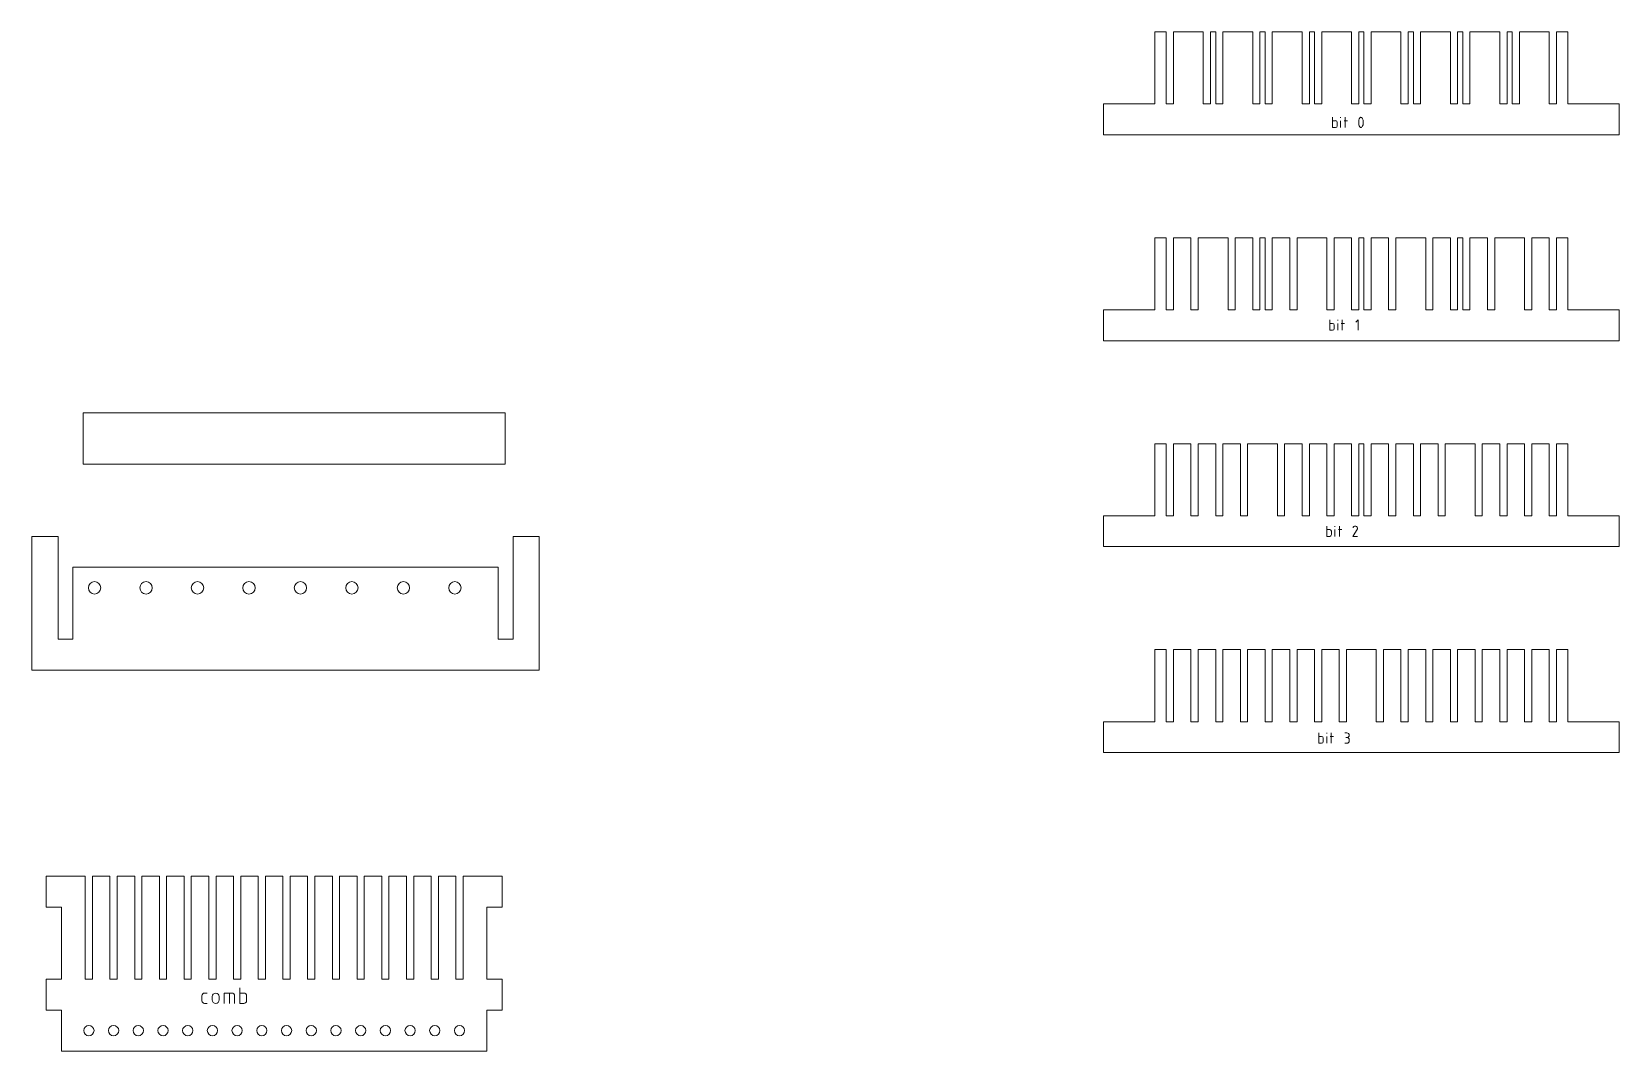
# Model space of a CAD drawing. Header units: millimetres. Extents: x -50 to 258, y 6 to 204.
import ezdxf

# ---------------------------------------------------------------- set-up
doc = ezdxf.new("R2010")
doc.units = ezdxf.units.MM
doc.layers.add('cut', color=7, linetype='CONTINUOUS', lineweight=0, true_color=0x000000)
doc.layers.add('etch', color=3, linetype='CONTINUOUS', lineweight=0, true_color=0x00ff00)

msp = doc.modelspace()

# ---------------------------------------------------------------- linework, layer by layer
at = {"layer": 'cut'}
for p, q in [((168.2, 204), (168.2, 190)), ((168.2, 204), (170.4, 204)), ((170.4, 204), (170.4, 190)), ((171.8, 190), (171.8, 204)), ((171.8, 204), (177.6, 204)), ((177.6, 204), (177.6, 190)), ((179, 190), (179, 204)), ((179, 204), (180, 204)), ((180, 204), (180, 190)), ((181.4, 190), (181.4, 204)), ((181.4, 204), (187.2, 204)), ((187.2, 204), (187.2, 190)), ((188.6, 190), (188.6, 204)), ((188.6, 204), (189.6, 204)), ((189.6, 204), (189.6, 190)), ((191, 190), (191, 204)), ((191, 204), (196.8, 204)), ((196.8, 204), (196.8, 190)), ((198.2, 190), (198.2, 204)), ((198.2, 204), (199.2, 204)), ((199.2, 204), (199.2, 190)), ((200.6, 190), (200.6, 204)), ((200.6, 204), (206.4, 204)), ((206.4, 204), (206.4, 190)), ((207.8, 190), (207.8, 204)), ((207.8, 204), (208.8, 204)), ((208.8, 204), (208.8, 190)), ((210.2, 190), (210.2, 204)), ((210.2, 204), (216, 204)), ((216, 204), (216, 190)), ((217.4, 190), (217.4, 204)), ((217.4, 204), (218.4, 204)), ((218.4, 204), (218.4, 190)), ((219.8, 190), (219.8, 204)), ((219.8, 204), (225.6, 204)), ((225.6, 204), (225.6, 190)), ((227, 190), (227, 204)), ((227, 204), (228, 204)), ((228, 204), (228, 190)), ((229.4, 190), (229.4, 204)), ((229.4, 204), (235.2, 204)), ((235.2, 204), (235.2, 190)), ((236.6, 190), (236.6, 204)), ((236.6, 204), (237.6, 204)), ((237.6, 204), (237.6, 190)), ((239, 190), (239, 204)), ((239, 204), (244.8, 204)), ((244.8, 204), (244.8, 190)), ((246.2, 190), (246.2, 204)), ((246.2, 204), (248.4, 204)), ((248.4, 190), (248.4, 204)), ((168.2, 190), (158.2, 190)), ((158.2, 190), (158.2, 184)), ((170.4, 190), (171.8, 190)), ((177.6, 190), (179, 190)), ((180, 190), (181.4, 190)), ((187.2, 190), (188.6, 190)), ((189.6, 190), (191, 190)), ((196.8, 190), (198.2, 190)), ((199.2, 190), (200.6, 190)), ((206.4, 190), (207.8, 190)), ((208.8, 190), (210.2, 190)), ((216, 190), (217.4, 190)), ((218.4, 190), (219.8, 190)), ((225.6, 190), (227, 190)), ((228, 190), (229.4, 190)), ((235.2, 190), (236.6, 190)), ((237.6, 190), (239, 190)), ((244.8, 190), (246.2, 190)), ((258.4, 190), (248.4, 190)), ((258.4, 184), (258.4, 190)), ((158.2, 184), (258.4, 184)), ((168.2, 164), (168.2, 150)), ((168.2, 164), (170.4, 164)), ((170.4, 164), (170.4, 150)), ((171.8, 150), (171.8, 164)), ((171.8, 164), (175.2, 164)), ((175.2, 164), (175.2, 150)), ((176.6, 150), (176.6, 164)), ((176.6, 164), (182.4, 164)), ((182.4, 164), (182.4, 150)), ((183.8, 150), (183.8, 164)), ((183.8, 164), (187.2, 164)), ((187.2, 164), (187.2, 150)), ((188.6, 150), (188.6, 164)), ((188.6, 164), (189.6, 164)), ((189.6, 164), (189.6, 150)), ((191, 150), (191, 164)), ((191, 164), (194.4, 164)), ((194.4, 164), (194.4, 150)), ((195.8, 150), (195.8, 164)), ((195.8, 164), (201.6, 164)), ((201.6, 164), (201.6, 150)), ((203, 150), (203, 164)), ((203, 164), (206.4, 164)), ((206.4, 164), (206.4, 150)), ((207.8, 150), (207.8, 164)), ((207.8, 164), (208.8, 164)), ((208.8, 164), (208.8, 150)), ((210.2, 150), (210.2, 164)), ((210.2, 164), (213.6, 164)), ((213.6, 164), (213.6, 150)), ((215, 150), (215, 164)), ((215, 164), (220.8, 164)), ((220.8, 164), (220.8, 150)), ((222.2, 150), (222.2, 164)), ((222.2, 164), (225.6, 164)), ((225.6, 164), (225.6, 150)), ((227, 150), (227, 164)), ((227, 164), (228, 164)), ((228, 164), (228, 150)), ((229.4, 150), (229.4, 164)), ((229.4, 164), (232.8, 164)), ((232.8, 164), (232.8, 150)), ((234.2, 150), (234.2, 164)), ((234.2, 164), (240, 164)), ((240, 164), (240, 150)), ((241.4, 150), (241.4, 164)), ((241.4, 164), (244.8, 164)), ((244.8, 164), (244.8, 150)), ((246.2, 150), (246.2, 164)), ((246.2, 164), (248.4, 164)), ((248.4, 150), (248.4, 164)), ((168.2, 150), (158.2, 150)), ((158.2, 150), (158.2, 144)), ((170.4, 150), (171.8, 150)), ((175.2, 150), (176.6, 150)), ((182.4, 150), (183.8, 150)), ((187.2, 150), (188.6, 150)), ((189.6, 150), (191, 150)), ((194.4, 150), (195.8, 150)), ((201.6, 150), (203, 150)), ((206.4, 150), (207.8, 150)), ((208.8, 150), (210.2, 150)), ((213.6, 150), (215, 150)), ((220.8, 150), (222.2, 150)), ((225.6, 150), (227, 150)), ((228, 150), (229.4, 150)), ((232.8, 150), (234.2, 150)), ((240, 150), (241.4, 150)), ((244.8, 150), (246.2, 150)), ((258.4, 150), (248.4, 150)), ((258.4, 144), (258.4, 150)), ((158.2, 144), (258.4, 144)), ((42, 130), (-40, 130)), ((-40, 130), (-40, 120)), ((42, 120), (42, 130)), ((168.2, 124), (168.2, 110)), ((168.2, 124), (170.4, 124)), ((170.4, 124), (170.4, 110)), ((171.8, 110), (171.8, 124)), ((171.8, 124), (175.2, 124)), ((175.2, 124), (175.2, 110)), ((176.6, 110), (176.6, 124)), ((176.6, 124), (180, 124)), ((180, 124), (180, 110)), ((181.4, 110), (181.4, 124)), ((181.4, 124), (184.8, 124)), ((184.8, 124), (184.8, 110)), ((186.2, 110), (186.2, 124)), ((186.2, 124), (192, 124)), ((192, 124), (192, 110)), ((193.4, 110), (193.4, 124)), ((193.4, 124), (196.8, 124)), ((196.8, 124), (196.8, 110)), ((198.2, 110), (198.2, 124)), ((198.2, 124), (201.6, 124)), ((201.6, 124), (201.6, 110)), ((203, 110), (203, 124)), ((203, 124), (206.4, 124)), ((206.4, 124), (206.4, 110)), ((207.8, 110), (207.8, 124)), ((207.8, 124), (208.8, 124)), ((208.8, 124), (208.8, 110)), ((210.2, 110), (210.2, 124)), ((210.2, 124), (213.6, 124)), ((213.6, 124), (213.6, 110)), ((215, 110), (215, 124)), ((215, 124), (218.4, 124)), ((218.4, 124), (218.4, 110)), ((219.8, 110), (219.8, 124)), ((219.8, 124), (223.2, 124)), ((223.2, 124), (223.2, 110)), ((224.6, 110), (224.6, 124)), ((224.6, 124), (230.4, 124)), ((230.4, 124), (230.4, 110)), ((231.8, 110), (231.8, 124)), ((231.8, 124), (235.2, 124)), ((235.2, 124), (235.2, 110)), ((236.6, 110), (236.6, 124)), ((236.6, 124), (240, 124)), ((240, 124), (240, 110)), ((241.4, 110), (241.4, 124)), ((241.4, 124), (244.8, 124)), ((244.8, 124), (244.8, 110)), ((246.2, 110), (246.2, 124)), ((246.2, 124), (248.4, 124)), ((248.4, 110), (248.4, 124)), ((-40, 120), (42, 120)), ((168.2, 110), (158.2, 110)), ((158.2, 110), (158.2, 104)), ((170.4, 110), (171.8, 110)), ((175.2, 110), (176.6, 110)), ((180, 110), (181.4, 110)), ((184.8, 110), (186.2, 110)), ((192, 110), (193.4, 110)), ((196.8, 110), (198.2, 110)), ((201.6, 110), (203, 110)), ((206.4, 110), (207.8, 110)), ((208.8, 110), (210.2, 110)), ((213.6, 110), (215, 110)), ((218.4, 110), (219.8, 110)), ((223.2, 110), (224.6, 110)), ((230.4, 110), (231.8, 110)), ((235.2, 110), (236.6, 110)), ((240, 110), (241.4, 110)), ((244.8, 110), (246.2, 110)), ((258.4, 110), (248.4, 110)), ((258.4, 104), (258.4, 110)), ((-50, 106), (-50, 80)), ((-44.9, 106), (-50, 106)), ((-44.9, 86), (-44.9, 106)), ((48.6, 106), (43.5, 106)), ((43.5, 106), (43.5, 86)), ((48.6, 80), (48.6, 106)), ((158.2, 104), (258.4, 104)), ((40.6, 100), (-42, 100)), ((-42, 100), (-42, 86)), ((40.6, 86), (40.6, 100)), ((-42, 86), (-44.9, 86)), ((43.5, 86), (40.6, 86)), ((168.2, 84), (168.2, 70)), ((168.2, 84), (170.4, 84)), ((170.4, 84), (170.4, 70)), ((171.8, 70), (171.8, 84)), ((171.8, 84), (175.2, 84)), ((175.2, 84), (175.2, 70)), ((176.6, 70), (176.6, 84)), ((176.6, 84), (180, 84)), ((180, 84), (180, 70)), ((181.4, 70), (181.4, 84)), ((181.4, 84), (184.8, 84)), ((184.8, 84), (184.8, 70)), ((186.2, 70), (186.2, 84)), ((186.2, 84), (189.6, 84)), ((189.6, 84), (189.6, 70)), ((191, 70), (191, 84)), ((191, 84), (194.4, 84)), ((194.4, 84), (194.4, 70)), ((195.8, 70), (195.8, 84)), ((195.8, 84), (199.2, 84)), ((199.2, 84), (199.2, 70)), ((200.6, 70), (200.6, 84)), ((200.6, 84), (204, 84)), ((204, 84), (204, 70)), ((205.4, 70), (205.4, 84)), ((205.4, 84), (211.2, 84)), ((211.2, 84), (211.2, 70)), ((212.6, 70), (212.6, 84)), ((212.6, 84), (216, 84)), ((216, 84), (216, 70)), ((217.4, 70), (217.4, 84)), ((217.4, 84), (220.8, 84)), ((220.8, 84), (220.8, 70)), ((222.2, 70), (222.2, 84)), ((222.2, 84), (225.6, 84)), ((225.6, 84), (225.6, 70)), ((227, 70), (227, 84)), ((227, 84), (230.4, 84)), ((230.4, 84), (230.4, 70)), ((231.8, 70), (231.8, 84)), ((231.8, 84), (235.2, 84)), ((235.2, 84), (235.2, 70)), ((236.6, 70), (236.6, 84)), ((236.6, 84), (240, 84)), ((240, 84), (240, 70)), ((241.4, 70), (241.4, 84)), ((241.4, 84), (244.8, 84)), ((244.8, 84), (244.8, 70)), ((246.2, 70), (246.2, 84)), ((246.2, 84), (248.4, 84)), ((248.4, 70), (248.4, 84)), ((-50, 80), (48.6, 80)), ((168.2, 70), (158.2, 70)), ((158.2, 70), (158.2, 64)), ((170.4, 70), (171.8, 70)), ((175.2, 70), (176.6, 70)), ((180, 70), (181.4, 70)), ((184.8, 70), (186.2, 70)), ((189.6, 70), (191, 70)), ((194.4, 70), (195.8, 70)), ((199.2, 70), (200.6, 70)), ((204, 70), (205.4, 70)), ((211.2, 70), (212.6, 70)), ((216, 70), (217.4, 70)), ((220.8, 70), (222.2, 70)), ((225.6, 70), (227, 70)), ((230.4, 70), (231.8, 70)), ((235.2, 70), (236.6, 70)), ((240, 70), (241.4, 70)), ((244.8, 70), (246.2, 70)), ((258.4, 70), (248.4, 70)), ((258.4, 64), (258.4, 70)), ((158.2, 64), (258.4, 64)), ((-47.2, 40), (-47.2, 34)), ((-39.6, 40), (-47.2, 40)), ((-39.6, 20), (-39.6, 40)), ((-34.8, 40), (-38.2, 40)), ((-38.2, 40), (-38.2, 20)), ((-34.8, 20), (-34.8, 40)), ((-30, 40), (-33.4, 40)), ((-33.4, 40), (-33.4, 20)), ((-30, 20), (-30, 40)), ((-25.2, 40), (-28.6, 40)), ((-28.6, 40), (-28.6, 20)), ((-25.2, 20), (-25.2, 40)), ((-23.8, 40), (-23.8, 20)), ((-23.8, 40), (-20.4, 40)), ((-20.4, 20), (-20.4, 40)), ((-15.6, 40), (-19, 40)), ((-19, 40), (-19, 20)), ((-15.6, 20), (-15.6, 40)), ((-10.8, 40), (-14.2, 40)), ((-14.2, 40), (-14.2, 20)), ((-10.8, 20), (-10.8, 40)), ((-6, 40), (-9.4, 40)), ((-9.4, 40), (-9.4, 20)), ((-6, 20), (-6, 40)), ((-4.6, 40), (-4.6, 20)), ((-4.6, 40), (-1.2, 40)), ((-1.2, 20), (-1.2, 40)), ((3.6, 40), (0.2, 40)), ((0.2, 40), (0.2, 20)), ((3.6, 20), (3.6, 40)), ((8.4, 40), (5, 40)), ((5, 40), (5, 20)), ((8.4, 20), (8.4, 40)), ((13.2, 40), (9.8, 40)), ((9.8, 40), (9.8, 20)), ((13.2, 20), (13.2, 40)), ((14.6, 40), (14.6, 20)), ((14.6, 40), (18, 40)), ((18, 20), (18, 40)), ((22.8, 40), (19.4, 40)), ((19.4, 40), (19.4, 20)), ((22.8, 20), (22.8, 40)), ((27.6, 40), (24.2, 40)), ((24.2, 40), (24.2, 20)), ((27.6, 20), (27.6, 40)), ((32.4, 40), (29, 40)), ((29, 40), (29, 20)), ((32.4, 20), (32.4, 40)), ((33.8, 40), (33.8, 20)), ((41.4, 40), (33.8, 40)), ((41.4, 34), (41.4, 40)), ((-47.2, 34), (-44.2, 34)), ((-44.2, 34), (-44.2, 20)), ((38.4, 20), (38.4, 34)), ((38.4, 34), (41.4, 34)), ((-44.2, 20), (-47.2, 20)), ((-47.2, 20), (-47.2, 14)), ((-38.2, 20), (-39.6, 20)), ((-33.4, 20), (-34.8, 20)), ((-28.6, 20), (-30, 20)), ((-23.8, 20), (-25.2, 20)), ((-19, 20), (-20.4, 20)), ((-14.2, 20), (-15.6, 20)), ((-9.4, 20), (-10.8, 20)), ((-4.6, 20), (-6, 20)), ((0.2, 20), (-1.2, 20)), ((5, 20), (3.6, 20)), ((9.8, 20), (8.4, 20)), ((14.6, 20), (13.2, 20)), ((19.4, 20), (18, 20)), ((24.2, 20), (22.8, 20)), ((29, 20), (27.6, 20)), ((33.8, 20), (32.4, 20)), ((41.4, 20), (38.4, 20)), ((41.4, 14), (41.4, 20)), ((-47.2, 14), (-44.2, 14)), ((-44.2, 14), (-44.2, 6)), ((38.4, 6), (38.4, 14)), ((38.4, 14), (41.4, 14)), ((-44.2, 6), (38.4, 6))]:
    msp.add_line(p, q, dxfattribs=at)
for centre, radius in [((-37.8, 96), 1.2), ((-27.8, 96), 1.2), ((-17.8, 96), 1.2), ((-7.8, 96), 1.2), ((2.2, 96), 1.2), ((12.2, 96), 1.2), ((22.2, 96), 1.2), ((32.2, 96), 1.2), ((-38.9, 10), 1), ((-34.1, 10), 1), ((-29.3, 10), 1), ((-24.5, 10), 1), ((-19.7, 10), 1), ((-14.9, 10), 1), ((-10.1, 10), 1), ((-5.3, 10), 1), ((-0.5, 10), 1), ((4.3, 10), 1), ((9.1, 10), 1), ((13.9, 10), 1), ((18.7, 10), 1), ((23.5, 10), 1), ((28.3, 10), 1), ((33.1, 10), 1)]:
    msp.add_circle(centre, radius, dxfattribs=at)
at = {"layer": 'etch'}
for p, q in [((202.72, 187.4), (202.72, 185.4)), ((203.28, 186.73), (202.72, 186.73)), ((202.72, 185.4), (203.28, 185.4)), ((203.61, 185.73), (203.61, 186.4)), ((204.28, 187.29), (204.28, 187.4)), ((204.28, 185.4), (204.28, 186.73)), ((204.94, 186.73), (205.61, 186.73)), ((205.17, 187.4), (205.17, 185.4)), ((202.15, 148.02), (202.15, 146.02)), ((202.7, 147.35), (202.15, 147.35)), ((202.15, 146.02), (202.7, 146.02)), ((203.04, 146.35), (203.04, 147.02)), ((203.7, 147.9), (203.7, 148.02)), ((203.7, 146.02), (203.7, 147.35)), ((204.37, 147.35), (205.04, 147.35)), ((204.59, 148.02), (204.59, 146.02)), ((207.2, 147.57), (207.65, 148.02)), ((207.65, 148.02), (207.65, 146.02)), ((201.61, 107.99), (201.61, 105.99)), ((203.16, 107.88), (203.16, 107.99)), ((204.05, 107.99), (204.05, 105.99)), ((202.16, 107.33), (201.61, 107.33)), ((201.61, 105.99), (202.16, 105.99)), ((202.5, 106.33), (202.5, 106.99)), ((203.16, 105.99), (203.16, 107.33)), ((203.83, 107.33), (204.5, 107.33)), ((206.66, 105.99), (207.52, 107.47)), ((207.55, 105.99), (206.66, 105.99)), ((200.01, 67.81), (200.01, 65.81)), ((200.57, 67.14), (200.01, 67.14)), ((200.01, 65.81), (200.57, 65.81)), ((200.9, 66.14), (200.9, 66.81)), ((201.57, 67.7), (201.57, 67.81)), ((201.57, 65.81), (201.57, 67.14)), ((202.23, 67.14), (202.9, 67.14)), ((202.46, 67.81), (202.46, 65.81)), ((205.07, 67.81), (205.51, 67.81)), ((205.51, 65.81), (205.07, 65.81)), ((205.51, 66.92), (205.29, 66.92)), ((205.96, 66.48), (205.96, 66.26)), ((-16.93, 16.79), (-16.93, 15.79)), ((-15.93, 17.29), (-16.43, 17.29)), ((-14.93, 16.63), (-14.93, 15.96)), ((-13.6, 15.96), (-13.6, 16.63)), ((-12.6, 15.29), (-12.6, 17.29)), ((-12.6, 17.29), (-11.1, 17.29)), ((-11.6, 17.29), (-11.6, 15.29)), ((-10.6, 16.79), (-10.6, 15.29)), ((-9.6, 18.29), (-9.6, 15.29)), ((-8.77, 17.29), (-9.6, 17.29)), ((-8.27, 15.79), (-8.27, 16.79)), ((-16.43, 15.29), (-15.93, 15.29)), ((-9.6, 15.29), (-8.77, 15.29))]:
    msp.add_line(p, q, dxfattribs=at)
for centre, radius, start, end in [((203.28, 186.4), 0.333, 0, 90), ((203.28, 185.73), 0.333, 270, 0), ((209.87, 186.41), 2.09, 167.9, 180.2), ((209.87, 186.39), 2.09, 179.8, 192.1), ((208.87, 186.65), 1.07, 143.2, 169.5), ((208.87, 186.15), 1.07, 190.5, 216.8), ((208.22, 187.16), 0.242, 32.76, 147.2), ((208.22, 185.64), 0.242, 212.8, 327.2), ((207.57, 186.65), 1.07, 10.51, 36.77), ((207.57, 186.15), 1.07, 323.2, 349.5), ((206.58, 186.41), 2.09, 359.8, 12.09), ((206.58, 186.39), 2.09, 347.9, 0.1885), ((202.7, 147.02), 0.333, 0, 90), ((202.7, 146.35), 0.333, 270, 0), ((207.11, 107.55), 0.444, 14.48, 165.5), ((202.16, 106.99), 0.333, 0, 90), ((202.16, 106.33), 0.333, 270, 0), ((207.33, 107.58), 0.222, 329.8, 20.53), ((200.57, 66.81), 0.333, 0, 90), ((200.57, 66.14), 0.333, 270, 0), ((205.51, 67.37), 0.444, 270, 90), ((205.51, 66.48), 0.444, 0, 90), ((205.51, 66.26), 0.444, 270, 0), ((-16.43, 16.79), 0.5, 90, 180), ((-16.43, 15.79), 0.5, 180, 270), ((-14.27, 16.63), 0.667, 0, 180), ((-14.27, 15.96), 0.667, 180, 0), ((-11.1, 16.79), 0.5, 0, 90), ((-8.77, 16.79), 0.5, 0, 90), ((-8.77, 15.79), 0.5, 270, 0)]:
    msp.add_arc(centre, radius, start, end, dxfattribs=at)

doc.saveas('drawing.dxf')
